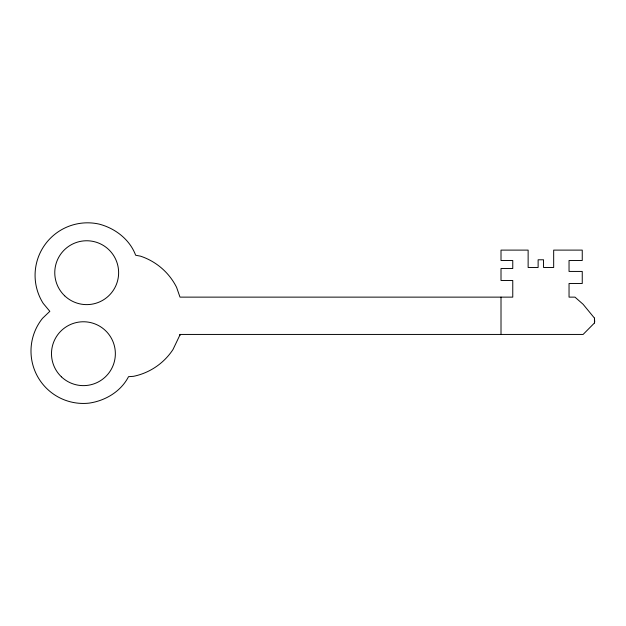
<?xml version="1.0" encoding="UTF-8"?>
<svg xmlns="http://www.w3.org/2000/svg" width="626" height="626" viewBox="0 0 626 626"><rect width="100%" height="100%" fill="white"/><g stroke="black" fill="none" stroke-linecap="round" stroke-linejoin="round"><path stroke-width="0.94" d="M180.077 334.871L180.155 334.44L583.111 334.44L594.45 322.985L594.7 321.694L594.45 318.094L583.111 304.291L574.973 297.131L569.042 297.131L569.042 283.5L582.25 283.5L582.25 271.434L569.042 271.434L569.042 260.51L582.25 260.51L582.25 250.11L553.674 250.11L553.674 267.482L543.532 267.482L543.532 259.782L538.125 259.782L538.125 267.482L528.133 267.482L528.133 250.11L501.011 250.11L501.011 260.51L512.764 260.51L512.764 268.523L501.011 268.523L501.011 280.487L512.764 280.487L512.764 297.131L179.998 297.131L176.579 287.318A62.295 62.295 0 0 0 140.49 256.159L135.646 255.236C129.778 239.468 115.192 228.294 99.182 224.116A52.506 52.506 0 0 0 43.178 303.344L49.83 311.333L42.521 318.321A52.349 52.349 0 0 0 89.025 403.136C105.254 400.82 120.92 391.524 128.526 376.68L133.557 376.312A62.295 62.295 0 0 0 172.995 349.511L180.061 334.722M179.881 335.262L180.155 334.44M594.45 318.094L594.45 322.985M501.011 297.131L501.011 334.44M61.403 376.821A31.934 31.934 0 0 0 114.464 361.202A31.934 31.934 0 0 0 74.408 323.063A31.934 31.934 0 0 0 61.403 376.821M64.681 295.816A31.934 31.934 0 0 0 117.735 280.198A31.934 31.934 0 0 0 77.679 242.059A31.934 31.934 0 0 0 64.681 295.816"/></g></svg>
